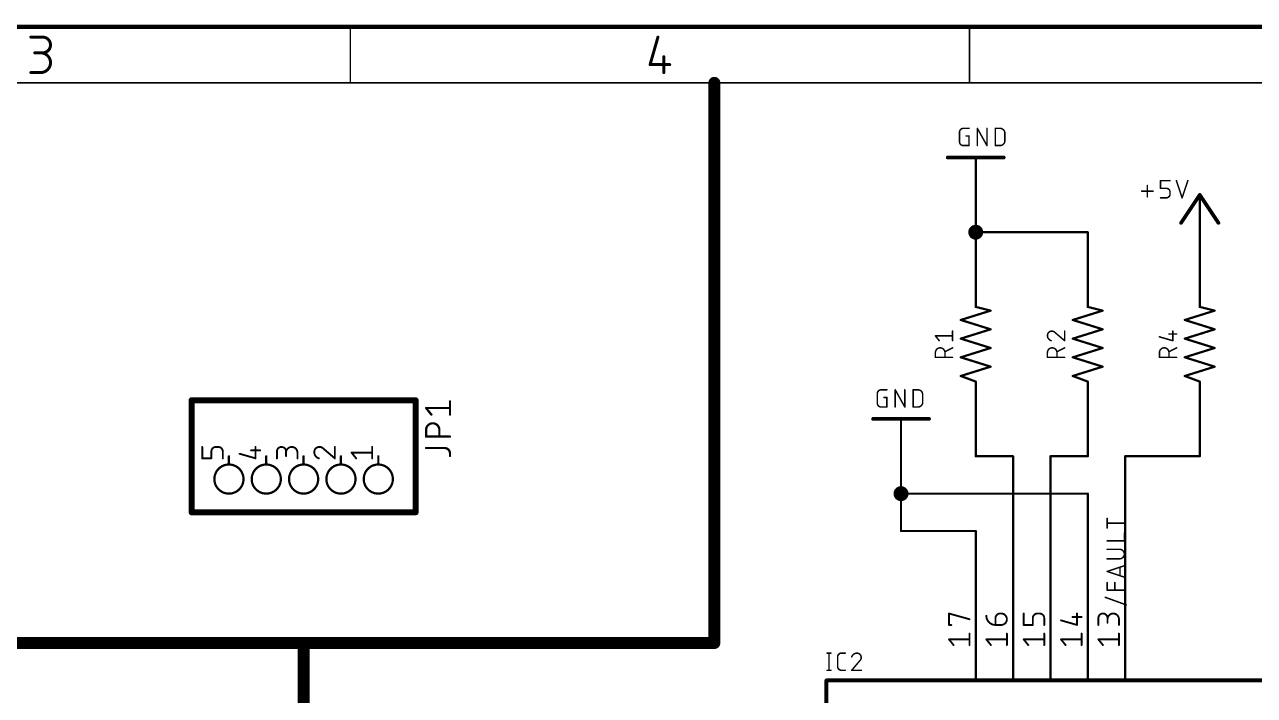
# Model space of a CAD drawing. Extents: x 0 to 261, y -15 to 164.
# Drawn here: x 108 to 191.7, y 118.4 to 164 of the extents above; entities that cross this region are included whole.
import ezdxf

# ---------------------------------------------------------------- set-up
doc = ezdxf.new("R2010")
doc.units = 0
for name, color, linetype in [('91', 110, 'CONTINUOUS'), ('94', 12, 'CONTINUOUS'), ('95', 253, 'CONTINUOUS'), ('96', 253, 'CONTINUOUS')]:
    doc.layers.add(name, color=color, linetype=linetype)

msp = doc.modelspace()

# ---------------------------------------------------------------- linework, layer by layer
at = {"layer": '91', "const_width": 0.1524}
for points in [[(172.72, 149.86), (172.72, 152.4)], [(172.72, 147.32), (172.72, 149.86)], [(180.34, 149.86), (172.72, 149.86)], [(180.34, 147.32), (180.34, 149.86)], [(187.96, 147.32), (187.96, 149.86)], [(172.72, 137.16), (172.72, 134.62)], [(180.34, 137.16), (180.34, 134.62)], [(187.96, 137.16), (187.96, 134.62)], [(167.64, 134.62), (167.64, 132.08)], [(172.72, 134.62), (175.26, 134.62)], [(175.26, 134.62), (175.26, 124.46)], [(180.34, 134.62), (177.8, 134.62)], [(177.8, 134.62), (177.8, 124.46)], [(187.96, 134.62), (182.88, 134.62)], [(182.88, 134.62), (182.88, 124.46)], [(167.64, 132.08), (167.64, 129.54)], [(180.34, 132.08), (167.64, 132.08)], [(180.34, 124.46), (180.34, 132.08)], [(167.64, 129.54), (172.72, 129.54)], [(172.72, 124.46), (172.72, 129.54)]]:
    msp.add_lwpolyline(points, dxfattribs=at)
at = {"layer": '91'}
for points, const_width in [([(172.7581, 152.4, 1), (172.6819, 152.4)], 0.0762), ([(172.72, 149.606, 1), (172.72, 150.114, 1), (172.72, 149.606)], 0.508), ([(172.7581, 149.86, 1), (172.6819, 149.86)], 0.0762), ([(172.72, 149.8981, 1), (172.72, 149.8219)], 0.0762), ([(172.6819, 149.86, 1), (172.7581, 149.86)], 0.0762), ([(180.3781, 149.86, 1), (180.3019, 149.86)], 0.0762), ([(180.34, 149.8219, 1), (180.34, 149.8981)], 0.0762), ([(187.9981, 149.86, 1), (187.9219, 149.86)], 0.0762), ([(172.6819, 147.32, 1), (172.7581, 147.32)], 0.0762), ([(180.3019, 147.32, 1), (180.3781, 147.32)], 0.0762), ([(187.9219, 147.32, 1), (187.9981, 147.32)], 0.0762), ([(172.7581, 137.16, 1), (172.6819, 137.16)], 0.0762), ([(180.3781, 137.16, 1), (180.3019, 137.16)], 0.0762), ([(187.9981, 137.16, 1), (187.9219, 137.16)], 0.0762), ([(167.6781, 134.62, 1), (167.6019, 134.62)], 0.0762), ([(172.72, 134.6581, 1), (172.72, 134.5819)], 0.0762), ([(175.2981, 134.62, 1), (175.2219, 134.62)], 0.0762), ([(175.26, 134.5819, 1), (175.26, 134.6581)], 0.0762), ([(177.8, 134.6581, 1), (177.8, 134.5819)], 0.0762), ([(177.8381, 134.62, 1), (177.7619, 134.62)], 0.0762), ([(180.34, 134.5819, 1), (180.34, 134.6581)], 0.0762), ([(182.88, 134.6581, 1), (182.88, 134.5819)], 0.0762), ([(182.9181, 134.62, 1), (182.8419, 134.62)], 0.0762), ([(187.96, 134.5819, 1), (187.96, 134.6581)], 0.0762), ([(172.6819, 134.62, 1), (172.7581, 134.62)], 0.0762), ([(180.3019, 134.62, 1), (180.3781, 134.62)], 0.0762), ([(187.9219, 134.62, 1), (187.9981, 134.62)], 0.0762), ([(167.64, 131.826, 1), (167.64, 132.334, 1), (167.64, 131.826)], 0.508), ([(167.6781, 132.08, 1), (167.6019, 132.08)], 0.0762), ([(167.64, 132.1181, 1), (167.64, 132.0419)], 0.0762), ([(167.6019, 132.08, 1), (167.6781, 132.08)], 0.0762), ([(180.3781, 132.08, 1), (180.3019, 132.08)], 0.0762), ([(180.34, 132.0419, 1), (180.34, 132.1181)], 0.0762), ([(167.64, 129.5781, 1), (167.64, 129.5019)], 0.0762), ([(167.6019, 129.54, 1), (167.6781, 129.54)], 0.0762), ([(172.7581, 129.54, 1), (172.6819, 129.54)], 0.0762), ([(172.72, 129.5019, 1), (172.72, 129.5781)], 0.0762), ([(172.6819, 124.46, 1), (172.7581, 124.46)], 0.0762), ([(175.2219, 124.46, 1), (175.2981, 124.46)], 0.0762), ([(177.7619, 124.46, 1), (177.8381, 124.46)], 0.0762), ([(180.3019, 124.46, 1), (180.3781, 124.46)], 0.0762), ([(182.8419, 124.46, 1), (182.9181, 124.46)], 0.0762)]:
    msp.add_lwpolyline(points, format="xyb", dxfattribs=dict(at, const_width=const_width))
at = {"layer": '94'}
for points, const_width in [([(260.35, 163.83), (0, 163.83)], 0.3), ([(108.4456, 163.1284), (109.2479, 163.1284)], 0.2032), ([(130.175, 163.83), (130.175, 160.02)], 0.1), ([(151.1021, 163.1284), (150.5673, 161.2564)], 0.2032), ([(172.2967, 163.83), (172.2967, 160.02)], 0.1), ([(109.2479, 162.0587), (108.713, 162.0587)], 0.2032), ([(151.5033, 161.7913), (151.5033, 160.7216)], 0.2032), ([(108.4456, 160.7216), (109.1142, 160.7216)], 0.2032), ([(150.5673, 161.2564), (151.9044, 161.2564)], 0.2032), ([(256.54, 160.02), (3.81, 160.02)], 0.1), ([(174.625, 154.94), (170.815, 154.94)], 0.254), ([(172.72, 152.4), (172.72, 154.94)], 0.1524), ([(187.96, 152.4), (186.69, 150.495)], 0.254), ([(189.23, 150.495), (187.96, 152.4)], 0.254), ([(187.96, 149.86), (187.96, 152.4)], 0.1524), ([(172.72, 147.32), (172.72, 144.78)], 0.1524), ([(180.34, 147.32), (180.34, 144.78)], 0.1524), ([(187.96, 147.32), (187.96, 144.78)], 0.1524), ([(173.736, 144.526), (172.72, 144.78)], 0.1524), ([(181.356, 144.526), (180.34, 144.78)], 0.1524), ([(188.976, 144.526), (187.96, 144.78)], 0.1524), ([(171.704, 143.891), (173.736, 144.526)], 0.1524), ([(173.736, 143.256), (171.704, 143.891)], 0.1524), ([(179.324, 143.891), (181.356, 144.526)], 0.1524), ([(181.356, 143.256), (179.324, 143.891)], 0.1524), ([(186.944, 143.891), (188.976, 144.526)], 0.1524), ([(188.976, 143.256), (186.944, 143.891)], 0.1524), ([(171.704, 142.621), (173.736, 143.256)], 0.1524), ([(179.324, 142.621), (181.356, 143.256)], 0.1524), ([(186.944, 142.621), (188.976, 143.256)], 0.1524), ([(173.736, 141.986), (171.704, 142.621)], 0.1524), ([(181.356, 141.986), (179.324, 142.621)], 0.1524), ([(188.976, 141.986), (186.944, 142.621)], 0.1524), ([(171.704, 141.351), (173.736, 141.986)], 0.1524), ([(173.736, 140.716), (171.704, 141.351)], 0.1524), ([(179.324, 141.351), (181.356, 141.986)], 0.1524), ([(181.356, 140.716), (179.324, 141.351)], 0.1524), ([(186.944, 141.351), (188.976, 141.986)], 0.1524), ([(188.976, 140.716), (186.944, 141.351)], 0.1524), ([(171.704, 140.081), (173.736, 140.716)], 0.1524), ([(179.324, 140.081), (181.356, 140.716)], 0.1524), ([(186.944, 140.081), (188.976, 140.716)], 0.1524), ([(172.72, 139.7), (171.704, 140.081)], 0.1524), ([(172.72, 137.16), (172.72, 139.7)], 0.1524), ([(180.34, 139.7), (179.324, 140.081)], 0.1524), ([(180.34, 137.16), (180.34, 139.7)], 0.1524), ([(187.96, 139.7), (186.944, 140.081)], 0.1524), ([(187.96, 137.16), (187.96, 139.7)], 0.1524), ([(119.38, 138.43), (119.38, 130.81)], 0.4064), ([(134.62, 138.43), (119.38, 138.43)], 0.4064), ([(134.62, 130.81), (134.62, 138.43)], 0.4064), ([(169.545, 137.16), (165.735, 137.16)], 0.254), ([(167.64, 134.62), (167.64, 137.16)], 0.1524), ([(121.92, 134.62), (121.92, 134.0612)], 0.1524), ([(124.46, 134.62), (124.46, 134.0612)], 0.1524), ([(127, 134.62), (127, 134.0612)], 0.1524), ([(129.54, 134.62), (129.54, 134.0612)], 0.1524), ([(132.08, 134.62), (132.08, 134.0612)], 0.1524), ([(119.38, 130.81), (134.62, 130.81)], 0.4064), ([(172.72, 124.46), (172.72, 119.38)], 0.1524), ([(175.26, 124.46), (175.26, 119.38)], 0.1524), ([(177.8, 124.46), (177.8, 119.38)], 0.1524), ([(180.34, 124.46), (180.34, 119.38)], 0.1524), ([(182.88, 124.46), (182.88, 119.38)], 0.1524), ([(162.56, 119.38), (193.04, 119.38)], 0.254), ([(162.56, 119.38), (162.56, 86.36)], 0.254)]:
    msp.add_lwpolyline(points, dxfattribs=dict(at, const_width=const_width))
for points, const_width in [([(108.4456, 163.1792, 1), (108.4456, 163.0776)], 0.1016), ([(109.2479, 162.0587, 1), (109.2479, 163.1284)], 0.2032), ([(109.2479, 163.1792, 1), (109.2479, 163.0776)], 0.1016), ([(109.2479, 163.0776, 1), (109.2479, 163.1792)], 0.1016), ([(130.2, 163.83, 1), (130.15, 163.83)], 0.05), ([(151.151, 163.1144, 1), (151.0533, 163.1424)], 0.1016), ([(172.3217, 163.83, 1), (172.2717, 163.83)], 0.05), ([(108.713, 162.1095, 1), (108.713, 162.0079)], 0.1016), ([(109.1142, 160.7216, 1), (109.1142, 162.0587)], 0.2032), ([(109.1142, 162.1095, 1), (109.1142, 162.0079)], 0.1016), ([(109.2479, 162.1095, 1), (109.2479, 162.0079)], 0.1016), ([(109.2479, 162.0079, 1), (109.2479, 162.1095)], 0.1016), ([(151.5541, 161.7913, 1), (151.4525, 161.7913)], 0.1016), ([(108.4456, 160.7724, 1), (108.4456, 160.6708)], 0.1016), ([(109.1142, 160.7724, 1), (109.1142, 160.6708)], 0.1016), ([(109.1142, 160.6708, 1), (109.1142, 160.7724)], 0.1016), ([(150.5184, 161.2704, 1), (150.6161, 161.2425)], 0.1016), ([(150.5673, 161.3072, 1), (150.5673, 161.2056)], 0.1016), ([(151.4525, 160.7216, 1), (151.5541, 160.7216)], 0.1016), ([(151.9044, 161.2056, 1), (151.9044, 161.3072)], 0.1016), ([(130.15, 160.02, 1), (130.2, 160.02)], 0.05), ([(172.2717, 160.02, 1), (172.3217, 160.02)], 0.05), ([(170.815, 155.0035, 1), (170.815, 154.8765)], 0.127), ([(172.7581, 154.94, 1), (172.6819, 154.94)], 0.0762), ([(174.625, 154.8765, 1), (174.625, 155.0035)], 0.127), ([(172.6819, 152.4, 1), (172.7581, 152.4)], 0.0762), ([(188.0128, 152.4352, 1), (187.9072, 152.3648)], 0.127), ([(188.0128, 152.3648, 1), (187.9072, 152.4352)], 0.127), ([(187.9981, 152.4, 1), (187.9219, 152.4)], 0.0762), ([(186.6372, 150.5302, 1), (186.7428, 150.4598)], 0.127), ([(189.1772, 150.4598, 1), (189.2828, 150.5302)], 0.127), ([(187.9219, 149.86, 1), (187.9981, 149.86)], 0.0762), ([(172.7581, 147.32, 1), (172.6819, 147.32)], 0.0762), ([(180.3781, 147.32, 1), (180.3019, 147.32)], 0.0762), ([(187.9981, 147.32, 1), (187.9219, 147.32)], 0.0762), ([(172.7292, 144.817, 1), (172.7108, 144.743)], 0.0762), ([(172.6819, 144.78, 1), (172.7581, 144.78)], 0.0762), ([(180.3492, 144.817, 1), (180.3308, 144.743)], 0.0762), ([(180.3019, 144.78, 1), (180.3781, 144.78)], 0.0762), ([(187.9692, 144.817, 1), (187.9508, 144.743)], 0.0762), ([(187.9219, 144.78, 1), (187.9981, 144.78)], 0.0762), ([(171.7154, 143.9274, 1), (171.6926, 143.8546)], 0.0762), ([(171.6926, 143.9274, 1), (171.7154, 143.8546)], 0.0762), ([(173.7474, 144.4896, 1), (173.7246, 144.5624)], 0.0762), ([(173.7268, 144.489, 1), (173.7452, 144.563)], 0.0762), ([(179.3354, 143.9274, 1), (179.3126, 143.8546)], 0.0762), ([(179.3126, 143.9274, 1), (179.3354, 143.8546)], 0.0762), ([(181.3674, 144.4896, 1), (181.3446, 144.5624)], 0.0762), ([(181.3468, 144.489, 1), (181.3652, 144.563)], 0.0762), ([(186.9554, 143.9274, 1), (186.9326, 143.8546)], 0.0762), ([(186.9326, 143.9274, 1), (186.9554, 143.8546)], 0.0762), ([(188.9874, 144.4896, 1), (188.9646, 144.5624)], 0.0762), ([(188.9668, 144.489, 1), (188.9852, 144.563)], 0.0762), ([(173.7474, 143.2196, 1), (173.7246, 143.2924)], 0.0762), ([(173.7246, 143.2196, 1), (173.7474, 143.2924)], 0.0762), ([(181.3674, 143.2196, 1), (181.3446, 143.2924)], 0.0762), ([(181.3446, 143.2196, 1), (181.3674, 143.2924)], 0.0762), ([(188.9874, 143.2196, 1), (188.9646, 143.2924)], 0.0762), ([(188.9646, 143.2196, 1), (188.9874, 143.2924)], 0.0762), ([(171.7154, 142.6574, 1), (171.6926, 142.5846)], 0.0762), ([(171.6926, 142.6574, 1), (171.7154, 142.5846)], 0.0762), ([(179.3354, 142.6574, 1), (179.3126, 142.5846)], 0.0762), ([(179.3126, 142.6574, 1), (179.3354, 142.5846)], 0.0762), ([(186.9554, 142.6574, 1), (186.9326, 142.5846)], 0.0762), ([(186.9326, 142.6574, 1), (186.9554, 142.5846)], 0.0762), ([(171.7154, 141.3874, 1), (171.6926, 141.3146)], 0.0762), ([(171.6926, 141.3874, 1), (171.7154, 141.3146)], 0.0762), ([(173.7474, 141.9496, 1), (173.7246, 142.0224)], 0.0762), ([(173.7246, 141.9496, 1), (173.7474, 142.0224)], 0.0762), ([(179.3354, 141.3874, 1), (179.3126, 141.3146)], 0.0762), ([(179.3126, 141.3874, 1), (179.3354, 141.3146)], 0.0762), ([(181.3674, 141.9496, 1), (181.3446, 142.0224)], 0.0762), ([(181.3446, 141.9496, 1), (181.3674, 142.0224)], 0.0762), ([(186.9554, 141.3874, 1), (186.9326, 141.3146)], 0.0762), ([(186.9326, 141.3874, 1), (186.9554, 141.3146)], 0.0762), ([(188.9874, 141.9496, 1), (188.9646, 142.0224)], 0.0762), ([(188.9646, 141.9496, 1), (188.9874, 142.0224)], 0.0762), ([(173.7474, 140.6796, 1), (173.7246, 140.7524)], 0.0762), ([(173.7246, 140.6796, 1), (173.7474, 140.7524)], 0.0762), ([(181.3674, 140.6796, 1), (181.3446, 140.7524)], 0.0762), ([(181.3446, 140.6796, 1), (181.3674, 140.7524)], 0.0762), ([(188.9874, 140.6796, 1), (188.9646, 140.7524)], 0.0762), ([(188.9646, 140.6796, 1), (188.9874, 140.7524)], 0.0762), ([(171.7174, 140.1167, 1), (171.6906, 140.0453)], 0.0762), ([(171.6926, 140.1174, 1), (171.7154, 140.0446)], 0.0762), ([(172.7581, 139.7, 1), (172.6819, 139.7)], 0.0762), ([(172.7066, 139.6643, 1), (172.7334, 139.7357)], 0.0762), ([(179.3374, 140.1167, 1), (179.3106, 140.0453)], 0.0762), ([(179.3126, 140.1174, 1), (179.3354, 140.0446)], 0.0762), ([(180.3781, 139.7, 1), (180.3019, 139.7)], 0.0762), ([(180.3266, 139.6643, 1), (180.3534, 139.7357)], 0.0762), ([(186.9574, 140.1167, 1), (186.9306, 140.0453)], 0.0762), ([(186.9326, 140.1174, 1), (186.9554, 140.0446)], 0.0762), ([(187.9981, 139.7, 1), (187.9219, 139.7)], 0.0762), ([(187.9466, 139.6643, 1), (187.9734, 139.7357)], 0.0762), ([(119.4816, 138.43, 1), (119.2784, 138.43)], 0.2032), ([(119.38, 138.5316, 1), (119.38, 138.3284)], 0.2032), ([(134.7216, 138.43, 1), (134.5184, 138.43)], 0.2032), ([(134.62, 138.3284, 1), (134.62, 138.5316)], 0.2032), ([(165.735, 137.2235, 1), (165.735, 137.0965)], 0.127), ([(167.6781, 137.16, 1), (167.6019, 137.16)], 0.0762), ([(169.545, 137.0965, 1), (169.545, 137.2235)], 0.127), ([(172.6819, 137.16, 1), (172.7581, 137.16)], 0.0762), ([(180.3019, 137.16, 1), (180.3781, 137.16)], 0.0762), ([(187.9219, 137.16, 1), (187.9981, 137.16)], 0.0762), ([(121.9581, 134.62, 1), (121.8819, 134.62)], 0.0762), ([(124.4981, 134.62, 1), (124.4219, 134.62)], 0.0762), ([(127.0381, 134.62, 1), (126.9619, 134.62)], 0.0762), ([(129.5781, 134.62, 1), (129.5019, 134.62)], 0.0762), ([(132.1181, 134.62, 1), (132.0419, 134.62)], 0.0762), ([(121.92, 132.08, 1), (121.92, 134.0612, 1), (121.92, 132.08)], 0.1524), ([(121.8819, 134.0612, 1), (121.9581, 134.0612)], 0.0762), ([(124.46, 132.08, 1), (124.46, 134.0612, 1), (124.46, 132.08)], 0.1524), ([(124.4219, 134.0612, 1), (124.4981, 134.0612)], 0.0762), ([(127, 132.08, 1), (127, 134.0612, 1), (127, 132.08)], 0.1524), ([(126.9619, 134.0612, 1), (127.0381, 134.0612)], 0.0762), ([(129.54, 132.08, 1), (129.54, 134.0612, 1), (129.54, 132.08)], 0.1524), ([(129.5019, 134.0612, 1), (129.5781, 134.0612)], 0.0762), ([(132.08, 132.08, 1), (132.08, 134.0612, 1), (132.08, 132.08)], 0.1524), ([(132.0419, 134.0612, 1), (132.1181, 134.0612)], 0.0762), ([(167.6019, 134.62, 1), (167.6781, 134.62)], 0.0762), ([(119.38, 130.9116, 1), (119.38, 130.7084)], 0.2032), ([(119.2784, 130.81, 1), (119.4816, 130.81)], 0.2032), ([(134.5184, 130.81, 1), (134.7216, 130.81)], 0.2032), ([(134.62, 130.7084, 1), (134.62, 130.9116)], 0.2032), ([(172.7581, 124.46, 1), (172.6819, 124.46)], 0.0762), ([(175.2981, 124.46, 1), (175.2219, 124.46)], 0.0762), ([(177.8381, 124.46, 1), (177.7619, 124.46)], 0.0762), ([(180.3781, 124.46, 1), (180.3019, 124.46)], 0.0762), ([(182.9181, 124.46, 1), (182.8419, 124.46)], 0.0762), ([(162.56, 119.4435, 1), (162.56, 119.3165)], 0.127), ([(162.6235, 119.38, 1), (162.4965, 119.38)], 0.127), ([(172.6819, 119.38, 1), (172.7581, 119.38)], 0.0762), ([(175.2219, 119.38, 1), (175.2981, 119.38)], 0.0762), ([(177.7619, 119.38, 1), (177.8381, 119.38)], 0.0762), ([(180.3019, 119.38, 1), (180.3781, 119.38)], 0.0762), ([(182.8419, 119.38, 1), (182.9181, 119.38)], 0.0762)]:
    msp.add_lwpolyline(points, format="xyb", dxfattribs=dict(at, const_width=const_width))
at = {"layer": '95'}
for points, const_width in [([(154.94, 121.92), (154.94, 160.02)], 0.8128), ([(171.1452, 142.4833), (171.1452, 143.1324)], 0.1016), ([(178.1161, 143.035), (178.7652, 142.4833)], 0.1016), ([(178.7652, 142.4833), (178.7652, 143.1324)], 0.1016), ([(186.1256, 142.4833), (186.1256, 143.1324)], 0.1016), ([(170.2364, 142.4833), (169.9768, 142.8078)], 0.1016), ([(169.9768, 142.8078), (171.1452, 142.8078)], 0.1016), ([(185.2168, 142.7429), (186.1256, 142.4833)], 0.1016), ([(185.8659, 142.9376), (186.3852, 142.9376)], 0.1016), ([(169.9768, 141.3476), (169.9768, 141.6722)], 0.1016), ([(171.1452, 141.3476), (169.9768, 141.3476)], 0.1016), ([(171.1452, 141.9967), (170.6259, 141.7371)], 0.1016), ([(170.6259, 141.6722), (170.6259, 141.3476)], 0.1016), ([(177.5968, 141.3476), (177.5968, 141.6722)], 0.1016), ([(178.7652, 141.3476), (177.5968, 141.3476)], 0.1016), ([(178.7652, 141.9967), (178.2459, 141.7371)], 0.1016), ([(178.2459, 141.6722), (178.2459, 141.3476)], 0.1016), ([(185.2168, 141.3476), (185.2168, 141.6722)], 0.1016), ([(186.3852, 141.3476), (185.2168, 141.3476)], 0.1016), ([(186.3852, 141.9967), (185.8659, 141.7371)], 0.1016), ([(185.8659, 141.6722), (185.8659, 141.3476)], 0.1016), ([(136.9568, 137.4507), (136.9568, 138.3538)], 0.1524), ([(135.6924, 137.4507), (135.3312, 137.9022)], 0.1524), ([(135.3312, 137.9022), (136.9568, 137.9022)], 0.1524), ([(135.3312, 135.9608), (135.3312, 136.4123)], 0.1524), ([(136.2343, 136.4123), (136.2343, 135.9608)], 0.1524), ([(136.9568, 135.9608), (135.3312, 135.9608)], 0.1524), ([(120.1039, 134.4803), (120.1039, 135.2564)], 0.127), ([(120.7248, 134.946), (120.7248, 134.4803)], 0.127), ([(121.1905, 135.2564), (121.0352, 135.2564)], 0.127), ([(121.5009, 134.4803), (121.5009, 134.946)], 0.127), ([(122.6439, 134.7907), (123.7305, 134.4803)], 0.127), ([(123.42, 135.0236), (124.0409, 135.0236)], 0.127), ([(123.7305, 134.4803), (123.7305, 135.2564)], 0.127), ([(125.1839, 134.4803), (125.1839, 134.946)], 0.127), ([(125.8048, 134.946), (125.8048, 134.6355)], 0.127), ([(126.5809, 134.4803), (126.5809, 134.8684)], 0.127), ([(128.3448, 135.14), (129.1209, 134.4803)], 0.127), ([(129.1209, 134.4803), (129.1209, 135.2564)], 0.127), ([(130.5743, 134.4803), (130.2639, 134.8684)], 0.127), ([(130.2639, 134.8684), (131.6609, 134.8684)], 0.127), ([(131.6609, 134.4803), (131.6609, 135.2564)], 0.127), ([(135.3312, 135.1809), (136.5956, 135.1809)], 0.1524), ([(136.9568, 134.8196), (136.9568, 134.639)], 0.1524), ([(120.7248, 134.4803), (120.1039, 134.4803)], 0.127), ([(181.6608, 129.7418), (181.6608, 130.3909)], 0.1016), ([(182.8292, 130.0663), (181.6608, 130.0663)], 0.1016), ([(181.6608, 128.8677), (182.8292, 128.8677)], 0.1016), ([(182.8292, 128.8677), (182.8292, 129.387)], 0.1016), ([(182.5046, 128.2954), (181.6608, 128.2954)], 0.1016), ([(181.6608, 127.6463), (182.5046, 127.6463)], 0.1016), ([(181.6608, 126.7897), (182.8292, 127.1792)], 0.1016), ([(182.8292, 126.4003), (181.6608, 126.7897)], 0.1016), ([(182.5371, 127.0818), (182.5371, 126.4976)], 0.1016), ([(181.6608, 125.5149), (181.6608, 126.0342)], 0.1016), ([(182.8292, 125.5149), (181.6608, 125.5149)], 0.1016), ([(182.1801, 125.5149), (182.1801, 126.0342)], 0.1016), ([(182.959, 124.5108), (181.531, 125.0301)], 0.1016), ([(170.9039, 123.1492), (170.9039, 123.9253)], 0.127), ([(170.9039, 123.9253), (172.3009, 123.5372)], 0.127), ([(174.3752, 123.9253), (174.4528, 123.9253)], 0.127), ([(175.9839, 123.1492), (175.9839, 123.9253)], 0.127), ([(177.0705, 123.9253), (176.9152, 123.9253)], 0.127), ([(179.6105, 123.1492), (179.6105, 123.9253)], 0.127), ([(171.0591, 123.1492), (170.9039, 123.1492)], 0.127), ([(174.0648, 123.1492), (174.0648, 123.6148)], 0.127), ([(174.4528, 123.1492), (174.0648, 123.1492)], 0.127), ([(176.6048, 123.1492), (175.9839, 123.1492)], 0.127), ([(176.6048, 123.6148), (176.6048, 123.1492)], 0.127), ([(177.3809, 123.1492), (177.3809, 123.6148)], 0.127), ([(178.5239, 123.4596), (179.6105, 123.1492)], 0.127), ([(179.3, 123.6924), (179.9209, 123.6924)], 0.127), ([(181.0639, 123.1492), (181.0639, 123.6148)], 0.127), ([(181.6848, 123.6148), (181.6848, 123.3044)], 0.127), ([(182.4609, 123.1492), (182.4609, 123.5372)], 0.127), ([(99.06, 121.92), (127, 121.92)], 0.8128), ([(127, 121.92), (127, 68.58)], 0.8128), ([(127, 121.92), (154.94, 121.92)], 0.8128), ([(171.2143, 121.7803), (170.9039, 122.1684)], 0.127), ([(170.9039, 122.1684), (172.3009, 122.1684)], 0.127), ([(172.3009, 121.7803), (172.3009, 122.5564)], 0.127), ([(173.7543, 121.7803), (173.4439, 122.1684)], 0.127), ([(173.4439, 122.1684), (174.8409, 122.1684)], 0.127), ([(174.8409, 121.7803), (174.8409, 122.5564)], 0.127), ([(176.2943, 121.7803), (175.9839, 122.1684)], 0.127), ([(175.9839, 122.1684), (177.3809, 122.1684)], 0.127), ([(177.3809, 121.7803), (177.3809, 122.5564)], 0.127), ([(178.8343, 121.7803), (178.5239, 122.1684)], 0.127), ([(178.5239, 122.1684), (179.9209, 122.1684)], 0.127), ([(179.9209, 121.7803), (179.9209, 122.5564)], 0.127), ([(181.3743, 121.7803), (181.0639, 122.1684)], 0.127), ([(181.0639, 122.1684), (182.4609, 122.1684)], 0.127), ([(182.4609, 121.7803), (182.4609, 122.5564)], 0.127), ([(162.6108, 121.2342), (162.8704, 121.2342)], 0.1016), ([(162.7406, 121.2342), (162.7406, 120.0658)], 0.1016), ([(163.3271, 120.3254), (163.3271, 120.9746)], 0.1016), ([(163.5868, 121.2342), (163.8464, 121.2342)], 0.1016), ([(164.8347, 120.7149), (164.283, 120.0658)], 0.1016), ([(162.6108, 120.0658), (162.8704, 120.0658)], 0.1016), ([(163.8464, 120.0658), (163.5868, 120.0658)], 0.1016), ([(164.283, 120.0658), (164.9321, 120.0658)], 0.1016)]:
    msp.add_lwpolyline(points, dxfattribs=dict(at, const_width=const_width))
for points, const_width in [([(155.1432, 160.02, 1), (154.7368, 160.02)], 0.4064), ([(171.1706, 143.1324, 1), (171.1198, 143.1324)], 0.0508), ([(177.8889, 143.1324, 0.4142), (177.5968, 142.8403)], 0.1016), ([(178.1161, 143.035, 0.2053), (177.8889, 143.1324)], 0.1016), ([(177.8889, 143.1578, 1), (177.8889, 143.107)], 0.0508), ([(177.8889, 143.107, 1), (177.8889, 143.1578)], 0.0508), ([(178.1325, 143.0544, 1), (178.0996, 143.0157)], 0.0508), ([(178.0977, 143.0175, 1), (178.1345, 143.0525)], 0.0508), ([(178.7906, 143.1324, 1), (178.7398, 143.1324)], 0.0508), ([(186.151, 143.1324, 1), (186.1002, 143.1324)], 0.0508), ([(169.9966, 142.8237, 1), (169.957, 142.7919)], 0.0508), ([(169.9768, 142.8332, 1), (169.9768, 142.7824)], 0.0508), ([(170.2166, 142.4674, 1), (170.2563, 142.4991)], 0.0508), ([(171.1198, 142.4833, 1), (171.1706, 142.4833)], 0.0508), ([(171.1452, 142.7824, 1), (171.1452, 142.8332)], 0.0508), ([(177.5968, 142.8403, 0.3252), (177.8564, 142.4833)], 0.1016), ([(177.6222, 142.8403, 1), (177.5714, 142.8403)], 0.0508), ([(177.5714, 142.8403, 1), (177.6222, 142.8403)], 0.0508), ([(177.8486, 142.4591, 1), (177.8643, 142.5074)], 0.0508), ([(178.7398, 142.4833, 1), (178.7906, 142.4833)], 0.0508), ([(178.7487, 142.4639, 1), (178.7817, 142.5026)], 0.0508), ([(185.2238, 142.7673, 1), (185.2098, 142.7185)], 0.0508), ([(185.8659, 142.963, 1), (185.8659, 142.9122)], 0.0508), ([(186.1002, 142.4833, 1), (186.151, 142.4833)], 0.0508), ([(186.1186, 142.4588, 1), (186.1325, 142.5077)], 0.0508), ([(186.3852, 142.9122, 1), (186.3852, 142.963)], 0.0508), ([(170.6259, 141.6722, 1), (169.9768, 141.6722)], 0.1016), ([(170.0022, 141.6722, 1), (169.9514, 141.6722)], 0.0508), ([(169.9514, 141.6722, 1), (170.0022, 141.6722)], 0.0508), ([(169.9768, 141.373, 1), (169.9768, 141.3222)], 0.0508), ([(170.6513, 141.6722, 1), (170.6005, 141.6722)], 0.0508), ([(170.6005, 141.6722, 1), (170.6513, 141.6722)], 0.0508), ([(170.6146, 141.7598, 1), (170.6373, 141.7144)], 0.0508), ([(171.1566, 141.974, 1), (171.1338, 142.0195)], 0.0508), ([(171.1452, 141.3222, 1), (171.1452, 141.373)], 0.0508), ([(178.2459, 141.6722, 1), (177.5968, 141.6722)], 0.1016), ([(177.6222, 141.6722, 1), (177.5714, 141.6722)], 0.0508), ([(177.5714, 141.6722, 1), (177.6222, 141.6722)], 0.0508), ([(177.5968, 141.373, 1), (177.5968, 141.3222)], 0.0508), ([(178.2713, 141.6722, 1), (178.2205, 141.6722)], 0.0508), ([(178.2205, 141.6722, 1), (178.2713, 141.6722)], 0.0508), ([(178.2346, 141.7598, 1), (178.2573, 141.7144)], 0.0508), ([(178.7766, 141.974, 1), (178.7538, 142.0195)], 0.0508), ([(178.7652, 141.3222, 1), (178.7652, 141.373)], 0.0508), ([(185.8659, 141.6722, 1), (185.2168, 141.6722)], 0.1016), ([(185.2422, 141.6722, 1), (185.1914, 141.6722)], 0.0508), ([(185.1914, 141.6722, 1), (185.2422, 141.6722)], 0.0508), ([(185.2168, 141.373, 1), (185.2168, 141.3222)], 0.0508), ([(185.8913, 141.6722, 1), (185.8405, 141.6722)], 0.0508), ([(185.8405, 141.6722, 1), (185.8913, 141.6722)], 0.0508), ([(185.8546, 141.7598, 1), (185.8773, 141.7144)], 0.0508), ([(186.3966, 141.974, 1), (186.3738, 142.0195)], 0.0508), ([(186.3852, 141.3222, 1), (186.3852, 141.373)], 0.0508), ([(169.9514, 141.3476, 1), (170.0022, 141.3476)], 0.0508), ([(170.6005, 141.3476, 1), (170.6513, 141.3476)], 0.0508), ([(177.5714, 141.3476, 1), (177.6222, 141.3476)], 0.0508), ([(178.2205, 141.3476, 1), (178.2713, 141.3476)], 0.0508), ([(185.1914, 141.3476, 1), (185.2422, 141.3476)], 0.0508), ([(185.8405, 141.3476, 1), (185.8913, 141.3476)], 0.0508), ([(136.9949, 138.3538, 1), (136.9187, 138.3538)], 0.0762), ([(135.361, 137.926, 1), (135.3014, 137.8784)], 0.0762), ([(135.3312, 137.9403, 1), (135.3312, 137.8641)], 0.0762), ([(135.6627, 137.4269, 1), (135.7222, 137.4745)], 0.0762), ([(136.9187, 137.4507, 1), (136.9949, 137.4507)], 0.0762), ([(136.9568, 137.8641, 1), (136.9568, 137.9403)], 0.0762), ([(136.2343, 136.4123, 1), (135.3312, 136.4123)], 0.1524), ([(135.3693, 136.4123, 1), (135.2931, 136.4123)], 0.0762), ([(135.2931, 136.4123, 1), (135.3693, 136.4123)], 0.0762), ([(136.2724, 136.4123, 1), (136.1962, 136.4123)], 0.0762), ([(136.1962, 136.4123, 1), (136.2724, 136.4123)], 0.0762), ([(135.3312, 135.9989, 1), (135.3312, 135.9227)], 0.0762), ([(135.2931, 135.9608, 1), (135.3693, 135.9608)], 0.0762), ([(136.1962, 135.9608, 1), (136.2724, 135.9608)], 0.0762), ([(136.9568, 135.9227, 1), (136.9568, 135.9989)], 0.0762), ([(120.1357, 135.2564, 1), (120.0722, 135.2564)], 0.0635), ([(120.7565, 134.946, 1), (120.693, 134.946)], 0.0635), ([(120.693, 134.946, 1), (120.7565, 134.946)], 0.0635), ([(121.0352, 135.2564, 0.4142), (120.7248, 134.946)], 0.127), ([(121.0352, 135.2882, 1), (121.0352, 135.2247)], 0.0635), ([(121.0352, 135.2247, 1), (121.0352, 135.2882)], 0.0635), ([(121.5009, 134.946, 0.4142), (121.1905, 135.2564)], 0.127), ([(121.1905, 135.2882, 1), (121.1905, 135.2247)], 0.0635), ([(121.1905, 135.2247, 1), (121.1905, 135.2882)], 0.0635), ([(121.5327, 134.946, 1), (121.4691, 134.946)], 0.0635), ([(121.4691, 134.946, 1), (121.5327, 134.946)], 0.0635), ([(122.6526, 134.8213, 1), (122.6352, 134.7602)], 0.0635), ([(123.42, 135.0553, 1), (123.42, 134.9918)], 0.0635), ([(123.7622, 135.2564, 1), (123.6987, 135.2564)], 0.0635), ([(124.0409, 134.9918, 1), (124.0409, 135.0553)], 0.0635), ([(125.8048, 134.946, 1), (125.1839, 134.946)], 0.127), ([(125.2157, 134.946, 1), (125.1522, 134.946)], 0.0635), ([(125.1522, 134.946, 1), (125.2157, 134.946)], 0.0635), ([(125.8365, 134.946, 1), (125.773, 134.946)], 0.0635), ([(125.773, 134.946, 1), (125.8365, 134.946)], 0.0635), ([(125.773, 134.8684, 1), (125.8365, 134.8684)], 0.0635), ([(126.5809, 134.8684, 1), (125.8048, 134.8684)], 0.127), ([(126.6127, 134.8684, 1), (126.5491, 134.8684)], 0.0635), ([(126.5491, 134.8684, 1), (126.6127, 134.8684)], 0.0635), ([(127.6921, 134.9072, 1), (127.7557, 134.9072)], 0.0635), ([(128.0731, 135.2564, 0.4142), (127.7239, 134.9072)], 0.127), ([(127.7239, 134.9072, 0.3252), (128.0343, 134.4803)], 0.127), ([(127.7556, 134.9072, 1), (127.6922, 134.9072)], 0.0635), ([(128.3448, 135.14, 0.2053), (128.0731, 135.2564)], 0.127), ([(128.0731, 135.2882, 1), (128.0732, 135.2247)], 0.0635), ([(128.0731, 135.2247, 1), (128.0731, 135.2882)], 0.0635), ([(128.3654, 135.1642, 1), (128.3242, 135.1158)], 0.0635), ([(128.3218, 135.1181, 1), (128.3678, 135.1619)], 0.0635), ([(129.1526, 135.2564, 1), (129.0892, 135.2564)], 0.0635), ([(130.2887, 134.8882, 1), (130.2391, 134.8485)], 0.0635), ([(130.2639, 134.9001, 1), (130.2639, 134.8366)], 0.0635), ([(131.6926, 135.2564, 1), (131.6292, 135.2564)], 0.0635), ([(131.6609, 134.8366, 1), (131.6609, 134.9001)], 0.0635), ([(135.3312, 135.219, 1), (135.3312, 135.1428)], 0.0762), ([(136.9568, 134.8196, 0.4142), (136.5956, 135.1809)], 0.1524), ([(136.5956, 135.219, 1), (136.5956, 135.1428)], 0.0762), ([(136.5956, 135.1428, 1), (136.5956, 135.219)], 0.0762), ([(136.9949, 134.8196, 1), (136.9187, 134.8196)], 0.0762), ([(136.9187, 134.8196, 1), (136.9949, 134.8196)], 0.0762), ([(120.1039, 134.512, 1), (120.1039, 134.4486)], 0.0635), ([(120.0722, 134.4803, 1), (120.1357, 134.4803)], 0.0635), ([(120.693, 134.4803, 1), (120.7565, 134.4803)], 0.0635), ([(120.7248, 134.4486, 1), (120.7248, 134.512)], 0.0635), ([(121.4691, 134.4803, 1), (121.5327, 134.4803)], 0.0635), ([(123.6987, 134.4803, 1), (123.7622, 134.4803)], 0.0635), ([(123.7217, 134.4498, 1), (123.7392, 134.5108)], 0.0635), ([(125.1522, 134.4803, 1), (125.2157, 134.4803)], 0.0635), ([(125.773, 134.6355, 1), (125.8365, 134.6355)], 0.0635), ([(126.5491, 134.4803, 1), (126.6127, 134.4803)], 0.0635), ([(128.0246, 134.4501, 1), (128.0441, 134.5105)], 0.0635), ([(129.0892, 134.4803, 1), (129.1526, 134.4803)], 0.0635), ([(129.1003, 134.4561, 1), (129.1415, 134.5045)], 0.0635), ([(130.5496, 134.4605, 1), (130.5991, 134.5001)], 0.0635), ([(131.6292, 134.4803, 1), (131.6926, 134.4803)], 0.0635), ([(136.9187, 134.639, 1), (136.9949, 134.639)], 0.0762), ([(181.6862, 130.3909, 1), (181.6354, 130.3909)], 0.0508), ([(181.6608, 130.0917, 1), (181.6608, 130.0409)], 0.0508), ([(181.6354, 129.7418, 1), (181.6862, 129.7418)], 0.0508), ([(182.8292, 130.0409, 1), (182.8292, 130.0917)], 0.0508), ([(181.6608, 128.8931, 1), (181.6608, 128.8423)], 0.0508), ([(182.8546, 129.387, 1), (182.8038, 129.387)], 0.0508), ([(182.8038, 128.8677, 1), (182.8546, 128.8677)], 0.0508), ([(182.8292, 128.8423, 1), (182.8292, 128.8931)], 0.0508), ([(181.6608, 128.3208, 1), (181.6608, 128.27)], 0.0508), ([(182.5046, 127.6463, 1), (182.5046, 128.2954)], 0.1016), ([(182.5046, 128.3208, 1), (182.5046, 128.27)], 0.0508), ([(182.5046, 128.27, 1), (182.5046, 128.3208)], 0.0508), ([(181.6608, 127.6717, 1), (181.6608, 127.6209)], 0.0508), ([(182.5046, 127.6717, 1), (182.5046, 127.6209)], 0.0508), ([(182.5046, 127.6209, 1), (182.5046, 127.6717)], 0.0508), ([(182.8372, 127.1551, 1), (182.8212, 127.2033)], 0.0508), ([(181.6688, 126.8138, 1), (181.6528, 126.7656)], 0.0508), ([(181.6528, 126.8138, 1), (181.6688, 126.7656)], 0.0508), ([(182.5625, 127.0818, 1), (182.5117, 127.0818)], 0.0508), ([(182.5117, 126.4976, 1), (182.5625, 126.4976)], 0.0508), ([(182.8212, 126.3762, 1), (182.8372, 126.4244)], 0.0508), ([(181.6862, 126.0342, 1), (181.6354, 126.0342)], 0.0508), ([(181.6608, 125.5403, 1), (181.6608, 125.4895)], 0.0508), ([(181.6354, 125.5149, 1), (181.6862, 125.5149)], 0.0508), ([(182.2055, 126.0342, 1), (182.1547, 126.0342)], 0.0508), ([(182.1547, 125.5149, 1), (182.2055, 125.5149)], 0.0508), ([(182.8292, 125.4895, 1), (182.8292, 125.5403)], 0.0508), ([(181.5397, 125.054, 1), (181.5223, 125.0062)], 0.0508), ([(170.9124, 123.9559, 1), (170.8954, 123.8947)], 0.0635), ([(170.9357, 123.9253, 1), (170.8722, 123.9253)], 0.0635), ([(173.4439, 123.77, 0.4142), (174.0648, 123.1492)], 0.127), ([(173.4756, 123.77, 1), (173.4121, 123.77)], 0.0635), ([(174.3752, 123.9253, 0.4142), (174.0648, 123.6148)], 0.127), ([(174.3752, 123.957, 1), (174.3752, 123.8935)], 0.0635), ([(174.3752, 123.8935, 1), (174.3752, 123.957)], 0.0635), ([(174.4528, 123.1492, 1), (174.4528, 123.9253)], 0.127), ([(174.4528, 123.957, 1), (174.4528, 123.8935)], 0.0635), ([(174.4528, 123.8935, 1), (174.4528, 123.957)], 0.0635), ([(176.0156, 123.9253, 1), (175.9522, 123.9253)], 0.0635), ([(176.9152, 123.9253, 0.4142), (176.6048, 123.6148)], 0.127), ([(176.9152, 123.957, 1), (176.9152, 123.8935)], 0.0635), ([(176.9152, 123.8935, 1), (176.9152, 123.957)], 0.0635), ([(177.3809, 123.6148, 0.4142), (177.0705, 123.9253)], 0.127), ([(177.0705, 123.957, 1), (177.0705, 123.8935)], 0.0635), ([(177.0705, 123.8935, 1), (177.0705, 123.957)], 0.0635), ([(179.6422, 123.9253, 1), (179.5787, 123.9253)], 0.0635), ([(181.6848, 123.6148, 1), (181.0639, 123.6148)], 0.127), ([(182.4609, 123.5372, 1), (181.6848, 123.5372)], 0.127), ([(182.9503, 124.4869, 1), (182.9677, 124.5347)], 0.0508), ([(170.9039, 123.1809, 1), (170.9039, 123.1174)], 0.0635), ([(170.8722, 123.1492, 1), (170.9357, 123.1492)], 0.0635), ([(171.0591, 123.1174, 1), (171.0591, 123.1809)], 0.0635), ([(172.2924, 123.5066, 1), (172.3094, 123.5678)], 0.0635), ([(174.0965, 123.6148, 1), (174.033, 123.6148)], 0.0635), ([(174.033, 123.6148, 1), (174.0965, 123.6148)], 0.0635), ([(174.0648, 123.1809, 1), (174.0648, 123.1174)], 0.0635), ([(174.033, 123.1492, 1), (174.0965, 123.1492)], 0.0635), ([(174.0648, 123.1174, 1), (174.0648, 123.1809)], 0.0635), ([(174.4528, 123.1809, 1), (174.4528, 123.1174)], 0.0635), ([(174.4528, 123.1174, 1), (174.4528, 123.1809)], 0.0635), ([(175.9839, 123.1809, 1), (175.9839, 123.1174)], 0.0635), ([(175.9522, 123.1492, 1), (176.0156, 123.1492)], 0.0635), ([(176.6365, 123.6148, 1), (176.573, 123.6148)], 0.0635), ([(176.573, 123.6148, 1), (176.6365, 123.6148)], 0.0635), ([(176.573, 123.1492, 1), (176.6365, 123.1492)], 0.0635), ([(176.6048, 123.1174, 1), (176.6048, 123.1809)], 0.0635), ([(177.4126, 123.6148, 1), (177.3492, 123.6148)], 0.0635), ([(177.3492, 123.6148, 1), (177.4126, 123.6148)], 0.0635), ([(177.3492, 123.1492, 1), (177.4126, 123.1492)], 0.0635), ([(178.5326, 123.4901, 1), (178.5152, 123.4291)], 0.0635), ([(179.3, 123.7242, 1), (179.3, 123.6607)], 0.0635), ([(179.5787, 123.1492, 1), (179.6422, 123.1492)], 0.0635), ([(179.6017, 123.1186, 1), (179.6192, 123.1797)], 0.0635), ([(179.9209, 123.6607, 1), (179.9209, 123.7242)], 0.0635), ([(181.0957, 123.6148, 1), (181.0322, 123.6148)], 0.0635), ([(181.0322, 123.6148, 1), (181.0957, 123.6148)], 0.0635), ([(181.0322, 123.1492, 1), (181.0957, 123.1492)], 0.0635), ([(181.7165, 123.6148, 1), (181.653, 123.6148)], 0.0635), ([(181.653, 123.6148, 1), (181.7165, 123.6148)], 0.0635), ([(181.653, 123.5372, 1), (181.7165, 123.5372)], 0.0635), ([(181.653, 123.3044, 1), (181.7165, 123.3044)], 0.0635), ([(182.4926, 123.5372, 1), (182.4292, 123.5372)], 0.0635), ([(182.4292, 123.5372, 1), (182.4926, 123.5372)], 0.0635), ([(182.4292, 123.1492, 1), (182.4926, 123.1492)], 0.0635), ([(127.2032, 121.92, 1), (126.7968, 121.92)], 0.4064), ([(127, 122.1232, 1), (127, 121.7168)], 0.4064), ([(127, 121.7168, 1), (127, 122.1232)], 0.4064), ([(154.94, 121.7168, 1), (154.94, 122.1232)], 0.4064), ([(170.9287, 122.1882, 1), (170.8791, 122.1485)], 0.0635), ([(170.9039, 122.2001, 1), (170.9039, 122.1366)], 0.0635), ([(172.3327, 122.5564, 1), (172.2692, 122.5564)], 0.0635), ([(172.3009, 122.1366, 1), (172.3009, 122.2001)], 0.0635), ([(173.4687, 122.1882, 1), (173.4191, 122.1485)], 0.0635), ([(173.4439, 122.2001, 1), (173.4439, 122.1366)], 0.0635), ([(174.8726, 122.5564, 1), (174.8092, 122.5564)], 0.0635), ([(174.8409, 122.1366, 1), (174.8409, 122.2001)], 0.0635), ([(176.0087, 122.1882, 1), (175.9591, 122.1485)], 0.0635), ([(175.9839, 122.2001, 1), (175.9839, 122.1366)], 0.0635), ([(177.4126, 122.5564, 1), (177.3492, 122.5564)], 0.0635), ([(177.3809, 122.1366, 1), (177.3809, 122.2001)], 0.0635), ([(178.5487, 122.1882, 1), (178.4991, 122.1485)], 0.0635), ([(178.5239, 122.2001, 1), (178.5239, 122.1366)], 0.0635), ([(179.9527, 122.5564, 1), (179.8892, 122.5564)], 0.0635), ([(179.9209, 122.1366, 1), (179.9209, 122.2001)], 0.0635), ([(181.0887, 122.1882, 1), (181.0391, 122.1485)], 0.0635), ([(181.0639, 122.2001, 1), (181.0639, 122.1366)], 0.0635), ([(182.4926, 122.5564, 1), (182.4292, 122.5564)], 0.0635), ([(182.4609, 122.1366, 1), (182.4609, 122.2001)], 0.0635), ([(154.7368, 121.92, 1), (155.1432, 121.92)], 0.4064), ([(171.1896, 121.7605, 1), (171.2391, 121.8001)], 0.0635), ([(172.2692, 121.7803, 1), (172.3327, 121.7803)], 0.0635), ([(173.7296, 121.7605, 1), (173.7791, 121.8001)], 0.0635), ([(174.8092, 121.7803, 1), (174.8726, 121.7803)], 0.0635), ([(176.2696, 121.7605, 1), (176.3191, 121.8001)], 0.0635), ([(177.3492, 121.7803, 1), (177.4126, 121.7803)], 0.0635), ([(178.8096, 121.7605, 1), (178.8591, 121.8001)], 0.0635), ([(179.8892, 121.7803, 1), (179.9527, 121.7803)], 0.0635), ([(181.3496, 121.7605, 1), (181.3991, 121.8001)], 0.0635), ([(182.4292, 121.7803, 1), (182.4926, 121.7803)], 0.0635), ([(162.6108, 121.2596, 1), (162.6108, 121.2088)], 0.0508), ([(162.766, 121.2342, 1), (162.7152, 121.2342)], 0.0508), ([(162.8704, 121.2088, 1), (162.8704, 121.2596)], 0.0508), ([(163.5868, 121.2342, 0.4142), (163.3271, 120.9746)], 0.1016), ([(163.3525, 120.9746, 1), (163.3017, 120.9746)], 0.0508), ([(163.3017, 120.9746, 1), (163.3525, 120.9746)], 0.0508), ([(163.5868, 121.2596, 1), (163.5868, 121.2088)], 0.0508), ([(163.5868, 121.2088, 1), (163.5868, 121.2596)], 0.0508), ([(163.8464, 121.2088, 1), (163.8464, 121.2596)], 0.0508), ([(164.64, 121.2342, 0.3252), (164.283, 120.9746)], 0.1016), ([(164.2588, 120.9824, 1), (164.3071, 120.9667)], 0.0508), ([(164.9321, 120.9421, 0.4142), (164.64, 121.2342)], 0.1016), ([(164.64, 121.2596, 1), (164.64, 121.2088)], 0.0508), ([(164.64, 121.2088, 1), (164.64, 121.2596)], 0.0508), ([(164.8347, 120.7149, 0.2053), (164.9321, 120.9421)], 0.1016), ([(164.8172, 120.7333, 1), (164.8522, 120.6965)], 0.0508), ([(164.8541, 120.6985, 1), (164.8154, 120.7314)], 0.0508), ([(164.9575, 120.9421, 1), (164.9067, 120.9421)], 0.0508), ([(164.9067, 120.9421, 1), (164.9575, 120.9421)], 0.0508), ([(162.6108, 120.0912, 1), (162.6108, 120.0404)], 0.0508), ([(162.7152, 120.0658, 1), (162.766, 120.0658)], 0.0508), ([(162.8704, 120.0404, 1), (162.8704, 120.0912)], 0.0508), ([(163.3271, 120.3254, 0.4142), (163.5868, 120.0658)], 0.1016), ([(163.3525, 120.3254, 1), (163.3017, 120.3254)], 0.0508), ([(163.3017, 120.3254, 1), (163.3525, 120.3254)], 0.0508), ([(163.5868, 120.0912, 1), (163.5868, 120.0404)], 0.0508), ([(163.5868, 120.0404, 1), (163.5868, 120.0912)], 0.0508), ([(163.8464, 120.0404, 1), (163.8464, 120.0912)], 0.0508), ([(164.2636, 120.0823, 1), (164.3023, 120.0493)], 0.0508), ([(164.283, 120.0912, 1), (164.283, 120.0404)], 0.0508), ([(164.9321, 120.0404, 1), (164.9321, 120.0912)], 0.0508)]:
    msp.add_lwpolyline(points, format="xyb", dxfattribs=dict(at, const_width=const_width))
at = {"layer": '96'}
for points, const_width in [([(171.8733, 156.9212, 0.4142), (171.6137, 156.6616)], 0.1016), ([(171.6391, 156.6616, 1), (171.5883, 156.6616)], 0.0508), ([(171.5883, 156.6616, 1), (171.6391, 156.6616)], 0.0508), ([(171.8733, 156.9466, 1), (171.8733, 156.8958)], 0.0508), ([(171.8733, 156.8958, 1), (171.8733, 156.9466)], 0.0508), ([(172.0681, 156.4273, 1), (172.0681, 156.3765)], 0.0508), ([(172.2882, 156.4019, 1), (172.2374, 156.4019)], 0.0508), ([(172.2628, 156.8958, 1), (172.2628, 156.9466)], 0.0508), ([(172.2628, 156.3765, 1), (172.2628, 156.4273)], 0.0508), ([(172.8583, 156.9212, 1), (172.8075, 156.9212)], 0.0508), ([(172.8551, 156.9335, 1), (172.8107, 156.9089)], 0.0508), ([(173.5074, 156.9212, 1), (173.4566, 156.9212)], 0.0508), ([(174.0775, 156.9212, 1), (174.0267, 156.9212)], 0.0508), ([(174.0521, 156.9466, 1), (174.0521, 156.8958)], 0.0508), ([(174.7012, 156.5966, 0.4142), (174.3766, 156.9212)], 0.1016), ([(174.3766, 156.9466, 1), (174.3766, 156.8958)], 0.0508), ([(174.3766, 156.8958, 1), (174.3766, 156.9466)], 0.0508), ([(174.7266, 156.5966, 1), (174.6758, 156.5966)], 0.0508), ([(174.6758, 156.5966, 1), (174.7266, 156.5966)], 0.0508), ([(171.6137, 156.0124, 0.4142), (171.8733, 155.7528)], 0.1016), ([(171.6391, 156.0124, 1), (171.5883, 156.0124)], 0.0508), ([(171.5883, 156.0124, 1), (171.6391, 156.0124)], 0.0508), ([(171.8733, 155.7782, 1), (171.8733, 155.7274)], 0.0508), ([(171.8733, 155.7274, 1), (171.8733, 155.7782)], 0.0508), ([(172.2374, 155.7528, 1), (172.2882, 155.7528)], 0.0508), ([(172.2628, 155.7274, 1), (172.2628, 155.7782)], 0.0508), ([(172.8075, 155.7528, 1), (172.8583, 155.7528)], 0.0508), ([(173.4566, 155.7528, 1), (173.5074, 155.7528)], 0.0508), ([(173.4598, 155.7405, 1), (173.5042, 155.7651)], 0.0508), ([(174.0521, 155.7782, 1), (174.0521, 155.7274)], 0.0508), ([(174.0267, 155.7528, 1), (174.0775, 155.7528)], 0.0508), ([(174.3766, 155.7528, 0.4142), (174.7012, 156.0774)], 0.1016), ([(174.3766, 155.7782, 1), (174.3766, 155.7274)], 0.0508), ([(174.3766, 155.7274, 1), (174.3766, 155.7782)], 0.0508), ([(174.7266, 156.0774, 1), (174.6758, 156.0774)], 0.0508), ([(174.6758, 156.0774, 1), (174.7266, 156.0774)], 0.0508), ([(185.3156, 153.3652, 1), (185.2648, 153.3652)], 0.0508), ([(185.2902, 153.3906, 1), (185.2902, 153.3398)], 0.0508), ([(185.9393, 153.3398, 1), (185.9393, 153.3906)], 0.0508), ([(186.3924, 153.3732, 1), (186.3442, 153.3572)], 0.0508), ([(187.1713, 153.3572, 1), (187.1231, 153.3732)], 0.0508), ([(184.0061, 152.6766, 1), (184.0061, 152.6258)], 0.0508), ([(184.4209, 153.0406, 1), (184.3701, 153.0406)], 0.0508), ([(184.3701, 152.2617, 1), (184.4209, 152.2617)], 0.0508), ([(184.785, 152.6258, 1), (184.785, 152.6766)], 0.0508), ([(185.2902, 152.8713, 1), (185.2902, 152.8205)], 0.0508), ([(185.2648, 152.8459, 1), (185.3156, 152.8459)], 0.0508), ([(185.9393, 152.5863, 0.4142), (185.6796, 152.8459)], 0.1016), ([(185.6796, 152.8713, 1), (185.6796, 152.8205)], 0.0508), ([(185.6796, 152.1968, 0.4142), (185.9393, 152.4564)], 0.1016), ([(185.6796, 152.8205, 1), (185.6796, 152.8713)], 0.0508), ([(185.9647, 152.5863, 1), (185.9139, 152.5863)], 0.0508), ([(185.9139, 152.5863, 1), (185.9647, 152.5863)], 0.0508), ([(185.9647, 152.4564, 1), (185.9139, 152.4564)], 0.0508), ([(185.9139, 152.4564, 1), (185.9647, 152.4564)], 0.0508), ([(185.2902, 152.2222, 1), (185.2902, 152.1714)], 0.0508), ([(185.6796, 152.2222, 1), (185.6796, 152.1714)], 0.0508), ([(185.6796, 152.1714, 1), (185.6796, 152.2222)], 0.0508), ([(186.7336, 152.2048, 1), (186.7818, 152.1888)], 0.0508), ([(186.7336, 152.1888, 1), (186.7818, 152.2048)], 0.0508), ([(166.2853, 139.1412, 0.4142), (166.0257, 138.8816)], 0.1016), ([(166.0511, 138.8816, 1), (166.0003, 138.8816)], 0.0508), ([(166.0003, 138.8816, 1), (166.0511, 138.8816)], 0.0508), ([(166.2853, 139.1666, 1), (166.2853, 139.1158)], 0.0508), ([(166.2853, 139.1158, 1), (166.2853, 139.1666)], 0.0508), ([(166.6748, 139.1158, 1), (166.6748, 139.1666)], 0.0508), ([(167.2703, 139.1412, 1), (167.2195, 139.1412)], 0.0508), ([(167.2671, 139.1535, 1), (167.2227, 139.1289)], 0.0508), ([(167.9194, 139.1412, 1), (167.8686, 139.1412)], 0.0508), ([(168.4895, 139.1412, 1), (168.4387, 139.1412)], 0.0508), ([(168.4641, 139.1666, 1), (168.4641, 139.1158)], 0.0508), ([(169.1132, 138.8166, 0.4142), (168.7886, 139.1412)], 0.1016), ([(168.7886, 139.1666, 1), (168.7886, 139.1158)], 0.0508), ([(168.7886, 139.1158, 1), (168.7886, 139.1666)], 0.0508), ([(166.0257, 138.2324, 0.4142), (166.2853, 137.9728)], 0.1016), ([(166.0511, 138.2324, 1), (166.0003, 138.2324)], 0.0508), ([(166.0003, 138.2324, 1), (166.0511, 138.2324)], 0.0508), ([(166.4801, 138.6473, 1), (166.4801, 138.5965)], 0.0508), ([(166.7002, 138.6219, 1), (166.6494, 138.6219)], 0.0508), ([(166.6748, 138.5965, 1), (166.6748, 138.6473)], 0.0508), ([(168.7886, 137.9728, 0.4142), (169.1132, 138.2974)], 0.1016), ([(169.1386, 138.8166, 1), (169.0878, 138.8166)], 0.0508), ([(169.0878, 138.8166, 1), (169.1386, 138.8166)], 0.0508), ([(169.1386, 138.2974, 1), (169.0878, 138.2974)], 0.0508), ([(169.0878, 138.2974, 1), (169.1386, 138.2974)], 0.0508), ([(166.2853, 137.9982, 1), (166.2853, 137.9474)], 0.0508), ([(166.2853, 137.9474, 1), (166.2853, 137.9982)], 0.0508), ([(166.6494, 137.9728, 1), (166.7002, 137.9728)], 0.0508), ([(166.6748, 137.9474, 1), (166.6748, 137.9982)], 0.0508), ([(167.2195, 137.9728, 1), (167.2703, 137.9728)], 0.0508), ([(167.8686, 137.9728, 1), (167.9194, 137.9728)], 0.0508), ([(167.8718, 137.9605, 1), (167.9162, 137.9851)], 0.0508), ([(168.4641, 137.9982, 1), (168.4641, 137.9474)], 0.0508), ([(168.4387, 137.9728, 1), (168.4895, 137.9728)], 0.0508), ([(168.7886, 137.9982, 1), (168.7886, 137.9474)], 0.0508), ([(168.7886, 137.9474, 1), (168.7886, 137.9982)], 0.0508)]:
    msp.add_lwpolyline(points, format="xyb", dxfattribs=dict(at, const_width=const_width))
at = {"layer": '96', "const_width": 0.1016}
for points in [[(171.6137, 156.0124), (171.6137, 156.6616)], [(171.8733, 156.9212), (172.2628, 156.9212)], [(172.0681, 156.4019), (172.2628, 156.4019)], [(172.2628, 156.4019), (172.2628, 155.7528)], [(172.8329, 155.7528), (172.8329, 156.9212)], [(172.8329, 156.9212), (173.482, 155.7528)], [(173.482, 155.7528), (173.482, 156.9212)], [(174.0521, 155.7528), (174.0521, 156.9212)], [(174.0521, 156.9212), (174.3766, 156.9212)], [(174.7012, 156.5966), (174.7012, 156.0774)], [(172.2628, 155.7528), (171.8733, 155.7528)], [(174.3766, 155.7528), (174.0521, 155.7528)], [(185.2902, 152.8459), (185.2902, 153.3652)], [(185.2902, 153.3652), (185.9393, 153.3652)], [(186.3683, 153.3652), (186.7577, 152.1968)], [(186.7577, 152.1968), (187.1472, 153.3652)], [(184.0061, 152.6512), (184.785, 152.6512)], [(184.3955, 152.2617), (184.3955, 153.0406)], [(185.6796, 152.8459), (185.2902, 152.8459)], [(185.9393, 152.4564), (185.9393, 152.5863)], [(185.2902, 152.1968), (185.6796, 152.1968)], [(166.0257, 138.2324), (166.0257, 138.8816)], [(166.2853, 139.1412), (166.6748, 139.1412)], [(167.2449, 137.9728), (167.2449, 139.1412)], [(167.2449, 139.1412), (167.894, 137.9728)], [(167.894, 137.9728), (167.894, 139.1412)], [(168.4641, 137.9728), (168.4641, 139.1412)], [(168.4641, 139.1412), (168.7886, 139.1412)], [(166.4801, 138.6219), (166.6748, 138.6219)], [(166.6748, 138.6219), (166.6748, 137.9728)], [(169.1132, 138.8166), (169.1132, 138.2974)], [(166.6748, 137.9728), (166.2853, 137.9728)], [(168.7886, 137.9728), (168.4641, 137.9728)]]:
    msp.add_lwpolyline(points, dxfattribs=at)

doc.saveas('drawing.dxf')
